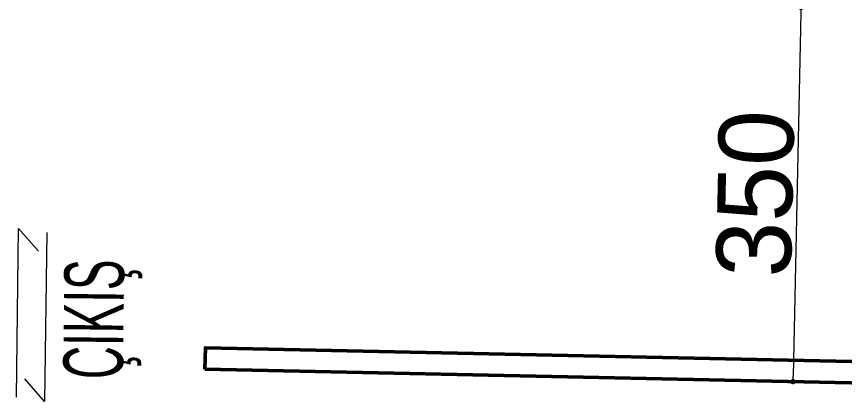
# Model space of a CAD drawing. Header units: centimetres. Extents: x 63871 to 181827, y -95930 to 42199.
# Drawn here: x 153106 to 153880, y 18174 to 18534 of the extents above; entities that cross this region are included whole.
import ezdxf

# ---------------------------------------------------------------- set-up
doc = ezdxf.new("R2010")
doc.units = ezdxf.units.CM
for name, color, linetype, lineweight in [('A-AREA-IDEN', 7, 'Continuous', 9), ('OLUK', 222, 'Continuous', 15), ('PARSEL SINIRI', 12, 'Continuous', 50)]:
    doc.layers.add(name, color=color, linetype=linetype, lineweight=lineweight)
doc.layers.add('Dıış Ölçü', color=140, linetype='Continuous')
doc.styles.add('Arial', font='Arial.ttf', dxfattribs={"height": 250})
doc.styles.add('RomanS', font='')
doc.styles.get('RomanS').set_extended_font_data('Stylus BT')
doc.dimstyles.new('BÖYÜK', dxfattribs={"dimtxt": 70, "dimasz": 5, "dimexe": 5, "dimexo": 5, "dimgap": 2, "dimtad": 3, "dimdec": 0, "dimzin": 0, "dimdsep": 46, "dimtxsty": 'RomanS', "dimblk": 'DOT', "dimcen": 5, "dimadec": 0, "dimazin": 0, "dimtfac": 1, "dimtdec": 0, "dimtix": 1, "dimtofl": 0, "dimtmove": 1, "dimatfit": 0, "dimldrblk": 'DOT', "dimfxl": 10, "dimfxlon": 1, "dimtolj": 1, "dimtzin": 0, "dimarcsym": 0})

# ---------------------------------------------------------------- blocks, each defined once
blk = doc.blocks.new('_Dot')
at = {"color": 0, "linetype": 'ByBlock', "lineweight": -2}
blk.add_line((-0.5, 0), (-1, 0), dxfattribs=at)
at = {"color": 0, "linetype": 'ByBlock', "const_width": 0.5}
blk.add_lwpolyline([(-0.25, 0, 1), (0.25, 0, 1)], format="xyb", close=True, dxfattribs=at)
blk = doc.blocks.new('*D131')
at = {"layer": 'Defpoints', "color": 0, "transparency": 16777216}
for p in [(-2589.07, 2359.5), (-2596.47, 2009.48), (-2596.47, 2009.48)]:
    blk.add_point(p, dxfattribs=at)
at = {"layer": 'Dıış Ölçü', "color": 0, "lineweight": -2, "transparency": 16777216}
for p, q in [((-2589.18, 2354.5), (-2596.37, 2014.48)), ((-2589.07, 2359.5), (-2594.07, 2359.61)), ((-2596.47, 2009.48), (-2601.47, 2009.59))]:
    blk.add_line(p, q, dxfattribs=at)
at = {"layer": 'Dıış Ölçü', "color": 0, "lineweight": -2, "transparency": 16777216, "xscale": 5, "yscale": 5, "zscale": 5}
for p, rotation in [((-2589.07, 2359.5), 88.78874068344095), ((-2596.47, 2009.48), 268.7887406834409)]:
    blk.add_blockref('_Dot', p, dxfattribs=dict(at, rotation=rotation))
at = {"layer": 'Dıış Ölçü', "color": 0, "transparency": 16777216, "insert": (-2631.53, 2185.31), "char_height": 70, "attachment_point": 5, "rotation": 88.78874, "style": 'RomanS'}
blk.add_mtext('\\A1;350', dxfattribs=at)
blk = doc.blocks.new('yerleşim planı')
at = {"layer": 'A-AREA-IDEN'}
for p, q in [((-3322.38, 1994.81), (-3320.45, 2152.8)), ((-3320.45, 2152.8), (-3301.79, 2131.58)), ((-3294.21, 2148.92), (-3296.15, 1990.92)), ((-3296.15, 1990.92), (-3314.8, 2012.15))]:
    blk.add_line(p, q, dxfattribs=at)
at = {"layer": 'PARSEL SINIRI'}
for points in [[(-3146.29, 2021.07), (-3145.86, 2041.1), (-2261.78, 2022.41)], [(-3146.29, 2021.1), (-2262.2, 2002.41)]]:
    blk.add_lwpolyline(points, dxfattribs=at)
at = {"layer": 'A-AREA-IDEN', "style": 'Arial', "width": 0.55}
blk.add_text('ÇIKIŞ', height=55.796, rotation=89.29953, dxfattribs=at).set_placement((-3223.05, 2011.46))
at = {"layer": 'Dıış Ölçü'}
dim = blk.add_aligned_dim(p1=(-2589.07, 2359.5), p2=(-2596.47, 2009.48), distance=0, dimstyle='BÖYÜK', dxfattribs=at)
dim.commit()
dim.dimension.update_dxf_attribs({"geometry": '*D131', "text_midpoint": (-2631.53, 2185.31)})

msp = doc.modelspace()

# ---------------------------------------------------------------- block references
at = {"layer": 'OLUK'}
msp.add_blockref('yerleşim planı', (156428.79, 16182.58), dxfattribs=at)

doc.saveas('drawing.dxf')
